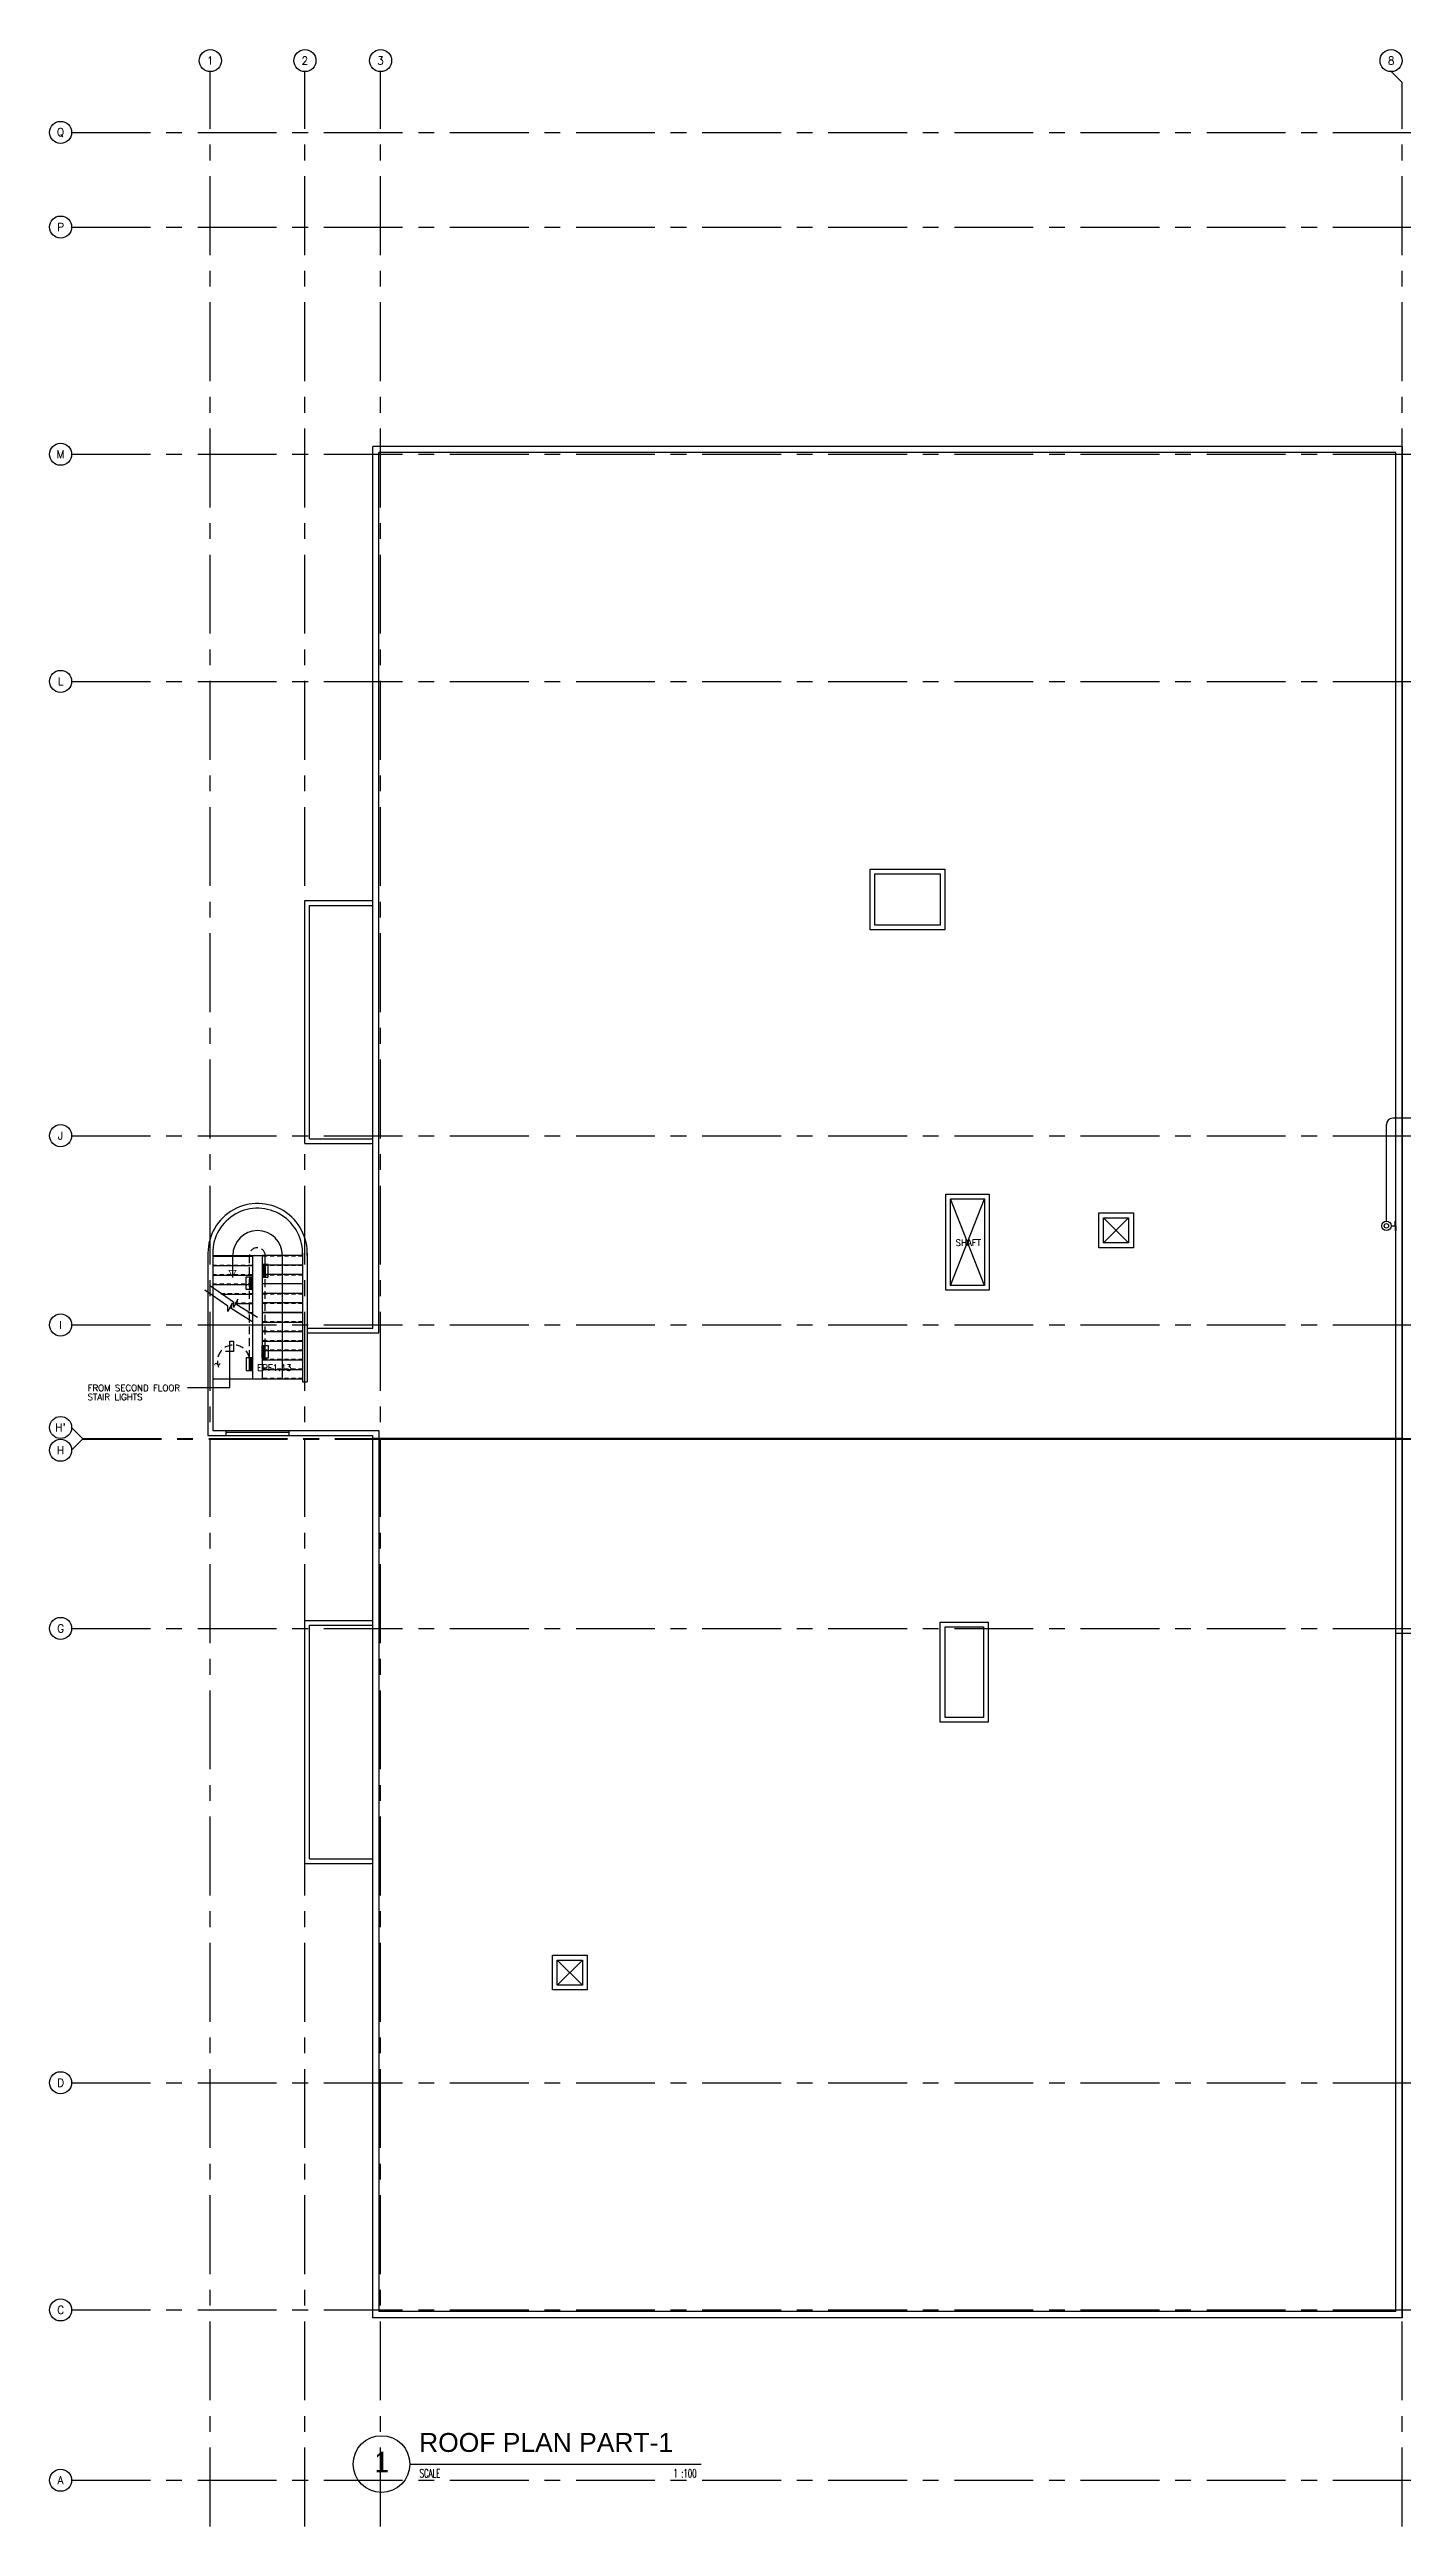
# Model space of a CAD drawing. Extents: x 88808.2 to 88901.9, y 39921.6 to 40000.1.
# Drawn here: x 88808.2 to 88851.1, y 39921.6 to 40000.1 of the extents above; entities that cross this region are included whole.
import ezdxf
from ezdxf.enums import TextEntityAlignment as Align

# ---------------------------------------------------------------- set-up
doc = ezdxf.new("R2010")
doc.units = 0
doc.header["$MEASUREMENT"] = 0
for name, pattern in [('CENTERX2', [4, 2.5, -0.5, 0.5, -0.5]), ('HIDDEN', [0.375, 0.25, -0.125]), ('HIDDEN2', [0.1875, 0.125, -0.0625])]:
    doc.linetypes.add(name, pattern=pattern)
doc.layers.get('0').update_dxf_attribs({"color": 9, "linetype": 'CONTINUOUS'})
for name, color, linetype in [('AX', 9, 'CONTINUOUS'), ('AX-CR', 7, 'CONTINUOUS'), ('AX-TXT', 6, 'CONTINUOUS'), ('AXES', 11, 'CENTERX2'), ('CER', 2, 'CONTINUOUS'), ('CTXT', 6, 'CONTINUOUS'), ('DOOR', 9, 'CONTINUOUS'), ('E-CLINE', 4, 'CONTINUOUS'), ('E-HLINE', 4, 'HIDDEN'), ('E-LEGEND', 4, 'CONTINUOUS'), ('E-LITE', 4, 'CONTINUOUS'), ('E-SWITCHS', 4, 'CONTINUOUS'), ('E-TEXT', 2, 'CONTINUOUS'), ('E-TXT', 2, 'CONTINUOUS'), ('EJ', 9, 'CONTINUOUS'), ('PROJ-L', 9, 'CONTINUOUS'), ('ROOF', 9, 'CONTINUOUS'), ('SHAFT', 9, 'CONTINUOUS'), ('SHAFTS', 9, 'CONTINUOUS'), ('STR', 9, 'CONTINUOUS'), ('WALL', 9, 'CONTINUOUS'), ('WIN', 9, 'CONTINUOUS')]:
    doc.layers.add(name, color=color, linetype=linetype)
doc.styles.add('ROMANS', font='ROMANS.shx')
doc.styles.add('TTXT', font='ARIAL.TTF', dxfattribs={"width": 0.6})

# ---------------------------------------------------------------- blocks, each defined once
blk = doc.blocks.new('AXL')
at = {"layer": 'AX-CR'}
blk.add_circle((-350, 0), 350, dxfattribs=at)
at = {"layer": 'AX-TXT', "style": 'ROMANS'}
blk.add_attdef('AX', text='', height=250, dxfattribs=at).set_placement((-350, 0), align=Align.MIDDLE)
blk = doc.blocks.new('AXU')
at = {"layer": 'AX-CR'}
blk.add_circle((0, 350), 350, dxfattribs=at)
at = {"layer": 'AX-TXT', "style": 'ROMANS'}
blk.add_attdef('AX', text='', height=250, dxfattribs=at).set_placement((0, 350), align=Align.MIDDLE)

msp = doc.modelspace()

# ---------------------------------------------------------------- hatches: boundary and pattern name
at = {"layer": 'E-SWITCHS'}
h = msp.add_hatch(dxfattribs=at)
h.set_pattern_fill('ANSI31', color=4, scale=0.1, angle=-270, style=0)
h.set_pattern_definition([(315, (88759.647389, 40004.744271), (0.0088388348, 0.0088388348), [])])
h.paths.add_polyline_path([(88814.97, 39961.216), (88815.07, 39961.216), (88815.07, 39961.616), (88814.97, 39961.616)])
h = msp.add_hatch(dxfattribs=at)
h.set_pattern_fill('ANSI31', color=4, scale=0.1, angle=-270, style=0)
h.set_pattern_definition([(225, (88869.9931, 40004.3506), (-0.0088388348, 0.0088388348), [])])
h.paths.add_polyline_path([(88814.67, 39961.222), (88814.57, 39961.222), (88814.57, 39960.822), (88814.67, 39960.822)])
h = msp.add_hatch(dxfattribs=at)
h.set_pattern_fill('ANSI31', color=4, scale=0.1, angle=-270, style=0)
h.set_pattern_definition([(45, (88759.647389, 39915.519457), (0.0088388348, -0.0088388348), [])])
h.paths.add_polyline_path([(88814.97, 39958.648), (88815.07, 39958.648), (88815.07, 39959.048), (88814.97, 39959.048)])
h = msp.add_hatch(dxfattribs=at)
h.set_pattern_fill('ANSI31', color=4, scale=0.1, angle=-270, style=0)
h.set_pattern_definition([(135, (88869.9931, 39915.125786), (-0.0088388348, -0.0088388348), [])])
h.paths.add_polyline_path([(88814.67, 39958.654), (88814.57, 39958.654), (88814.57, 39958.254), (88814.67, 39958.254)])

# ---------------------------------------------------------------- linework, layer by layer
at = {"linetype": 'Continuous'}
for p, q in [((88814.67, 39961.9), (88814.97, 39961.9)), ((88814.97, 39957.98), (88813.405, 39957.98))]:
    msp.add_line(p, q, dxfattribs=at)
for p, q in [((88813.885, 39960.293), (88813.154, 39960.801)), ((88814.064, 39960.42), (88813.332, 39960.928)), ((88814.026, 39960.392), (88813.885, 39960.123)), ((88813.885, 39960.123), (88813.885, 39960.293)), ((88813.991, 39960.217), (88814.026, 39960.392)), ((88814.646, 39959.807), (88813.991, 39960.217)), ((88814.204, 39960.519), (88814.064, 39960.25)), ((88814.064, 39960.25), (88814.064, 39960.42)), ((88814.169, 39960.343), (88814.204, 39960.519)), ((88814.824, 39959.934), (88814.169, 39960.343))]:
    msp.add_line(p, q)
at = {"layer": 'AXES'}
for p, q in [((88813.33, 39921.615), (88813.33, 39999.428)), ((88816.33, 39921.615), (88816.33, 39999.428)), ((88818.73, 39921.615), (88818.73, 39999.428)), ((88851.13, 39999.078), (88850.78, 39999.428)), ((88851.13, 39921.615), (88851.13, 39999.078)), ((88808.93, 39997.5), (88876.97, 39997.5)), ((88808.93, 39994.5), (88876.97, 39994.5)), ((88808.93, 39987.3), (88876.97, 39987.3)), ((88808.93, 39980.1), (88876.97, 39980.1)), ((88808.93, 39965.7), (88876.97, 39965.7)), ((88808.93, 39959.7), (88876.97, 39959.7)), ((88809.28, 39956.1), (88808.93, 39956.45)), ((88809.28, 39956.08), (88808.93, 39955.73)), ((88809.28, 39956.1), (88876.97, 39956.1)), ((88809.28, 39956.08), (88876.97, 39956.08)), ((88808.93, 39950.08), (88876.97, 39950.08)), ((88808.93, 39935.68), (88876.97, 39935.68)), ((88808.93, 39928.48), (88876.97, 39928.48)), ((88808.93, 39923.08), (88876.97, 39923.08))]:
    msp.add_line(p, q, dxfattribs=at)
at = {"layer": 'CER', "color": 6}
msp.add_line((88819.659, 39923.593), (88828.897, 39923.593), dxfattribs=at)
msp.add_circle((88818.759, 39923.593), 0.9, dxfattribs=at)
at = {"layer": 'DOOR', "color": 0, "linetype": 'Continuous'}
msp.add_line((88850.93, 39949.93), (88860.97, 39949.93), dxfattribs=at)
at = {"layer": 'E-CLINE', "color": 4}
for p, q in [((88855.543, 39966.25), (88850.83, 39966.25)), ((88850.63, 39962.992), (88850.63, 39966.05))]:
    msp.add_line(p, q, dxfattribs=at)
msp.add_arc((88850.83, 39966.05), 0.2, 90, 180, dxfattribs=at)
at = {"layer": 'E-HLINE', "color": 4}
for p, q in [((88814.57, 39958.654), (88814.57, 39961.9)), ((88815.07, 39958.648), (88815.07, 39961.9))]:
    msp.add_line(p, q, dxfattribs=at)
for centre, radius, start, end in [((88814.82, 39961.9), 0.25, 0, 180), ((88814.068, 39958.552), 0.513, 11.48817, 201.67943)]:
    msp.add_arc(centre, radius, start, end, dxfattribs=at)
at = {"layer": 'E-LEGEND', "color": 4}
msp.add_line((88850.93, 39962.991), (88850.911, 39962.991), dxfattribs=at)
for radius in [0.15, 0.0701]:
    msp.add_circle((88850.63, 39962.842), radius, dxfattribs=at)
at = {"layer": 'E-LITE', "color": 4}
for p, q in [((88850.911, 39962.842), (88850.911, 39962.991)), ((88850.93, 39962.842), (88850.93, 39962.991)), ((88850.78, 39962.842), (88850.911, 39962.842)), ((88850.911, 39962.842), (88850.911, 39962.694)), ((88850.911, 39962.694), (88850.93, 39962.694)), ((88850.93, 39962.842), (88850.93, 39962.694))]:
    msp.add_line(p, q, dxfattribs=at)
at = {"layer": 'E-SWITCHS', "color": 4}
for p, q in [((88815.07, 39961.616), (88815.07, 39961.216)), ((88814.57, 39961.222), (88814.57, 39960.822)), ((88815.07, 39958.648), (88815.07, 39959.048)), ((88814.57, 39958.254), (88814.57, 39958.654))]:
    msp.add_line(p, q, dxfattribs=at)
for points in [[(88814.97, 39961.616), (88814.97, 39961.216), (88815.17, 39961.216), (88815.17, 39961.616)], [(88814.67, 39961.222), (88814.67, 39960.822), (88814.47, 39960.822), (88814.47, 39961.222)], [(88814.97, 39958.648), (88814.97, 39959.048), (88815.17, 39959.048), (88815.17, 39958.648)], [(88814.67, 39958.254), (88814.67, 39958.654), (88814.47, 39958.654), (88814.47, 39958.254)]]:
    msp.add_lwpolyline(points, close=True, dxfattribs=at)
at = {"layer": 'E-TEXT', "color": 11}
msp.add_line((88813.947, 39957.705), (88812.61, 39957.705), dxfattribs=at)
msp.add_lwpolyline([(88813.947, 39957.705), (88813.947, 39959.185), (88814.066, 39959.185), (88814.066, 39958.856), (88813.81, 39958.856)], dxfattribs=at)
at = {"layer": 'EJ'}
for p, q in [((88851.13, 39928.23), (88851.13, 39987.55)), ((88818.48, 39956.1), (88894.046, 39956.1)), ((88818.48, 39956.08), (88894.046, 39956.08))]:
    msp.add_line(p, q, dxfattribs=at)
at = {"layer": 'EJ', "color": 8}
msp.add_line((88851.13, 39977.5), (88851.13, 39959.45), dxfattribs=at)
at = {"layer": 'PROJ-L'}
for p, q in [((88816.33, 39965.451), (88816.33, 39973.15)), ((88816.33, 39973.15), (88818.48, 39973.15)), ((88816.48, 39965.601), (88816.48, 39973)), ((88816.48, 39973), (88818.48, 39973)), ((88816.33, 39965.451), (88818.48, 39965.451)), ((88816.48, 39965.601), (88818.48, 39965.601)), ((88816.33, 39942.631), (88816.33, 39950.33)), ((88816.33, 39950.33), (88818.48, 39950.33)), ((88816.48, 39942.781), (88816.48, 39950.18)), ((88816.48, 39950.18), (88818.48, 39950.18)), ((88816.33, 39942.631), (88818.48, 39942.631)), ((88816.48, 39942.781), (88818.48, 39942.781))]:
    msp.add_line(p, q, dxfattribs=at)
at = {"layer": 'ROOF', "color": 0, "linetype": 'Continuous'}
for p, q in [((88818.48, 39959.6), (88818.48, 39987.55)), ((88818.68, 39959.45), (88818.68, 39987.35)), ((88818.48, 39928.23), (88818.48, 39956.2)), ((88818.68, 39956.35), (88818.68, 39950.33)), ((88818.68, 39950.33), (88818.68, 39928.43)), ((88850.93, 39928.43), (88818.68, 39928.43)), ((88851.13, 39928.23), (88818.48, 39928.23))]:
    msp.add_line(p, q, dxfattribs=at)
at = {"layer": 'ROOF'}
for p, q in [((88851.13, 39987.55), (88818.48, 39987.55)), ((88850.93, 39987.35), (88818.68, 39987.35)), ((88850.93, 39928.43), (88850.93, 39987.35)), ((88851.13, 39987.55), (88851.13, 39928.23)), ((88814.67, 39961.9), (88814.67, 39957.98)), ((88814.97, 39961.9), (88814.97, 39957.98)), ((88814.558, 39960.1), (88814.67, 39960.1)), ((88814.558, 39960.1), (88814.67, 39960.1)), ((88814.59, 39960.08), (88814.67, 39960.08)), ((88814.59, 39960.08), (88814.67, 39960.08)), ((88816.405, 39959.6), (88818.48, 39959.6)), ((88816.405, 39959.45), (88818.68, 39959.45)), ((88815.83, 39956.35), (88818.68, 39956.35)), ((88816.405, 39956.2), (88818.48, 39956.2)), ((88851.13, 39956.1), (88818.48, 39956.1)), ((88851.13, 39956.08), (88818.48, 39956.08))]:
    msp.add_line(p, q, dxfattribs=at)
at = {"layer": 'SHAFTS', "color": 7}
for p, q in [((88834.255, 39972.225), (88834.255, 39974.15)), ((88834.255, 39974.15), (88836.63, 39974.15)), ((88836.63, 39974.15), (88836.63, 39972.743)), ((88836.63, 39972.743), (88836.63, 39972.225)), ((88836.63, 39972.225), (88834.255, 39972.225)), ((88836.481, 39947.11), (88836.481, 39950.28)), ((88836.481, 39950.28), (88838.005, 39950.28)), ((88836.631, 39947.26), (88836.631, 39950.13)), ((88836.631, 39950.13), (88837.855, 39950.13)), ((88837.855, 39950.13), (88837.855, 39947.26)), ((88838.005, 39950.28), (88838.005, 39947.11)), ((88837.855, 39947.26), (88836.631, 39947.26)), ((88838.005, 39947.11), (88836.481, 39947.11))]:
    msp.add_line(p, q, dxfattribs=at)
at = {"layer": 'SHAFTS', "linetype": 'Continuous'}
for p, q in [((88836.805, 39960.95), (88837.88, 39963.7)), ((88837.88, 39960.95), (88836.805, 39963.7))]:
    msp.add_line(p, q, dxfattribs=at)
at = {"layer": 'SHAFTS', "color": 97, "linetype": 'Continuous'}
for p, q in [((88836.805, 39960.95), (88837.88, 39963.7)), ((88837.88, 39960.95), (88836.805, 39963.7)), ((88841.655, 39963.1), (88842.455, 39962.3)), ((88842.455, 39963.1), (88841.655, 39962.3)), ((88825.13, 39939.57), (88824.33, 39938.77)), ((88824.33, 39939.57), (88825.13, 39938.77))]:
    msp.add_line(p, q, dxfattribs=at)
at = {"layer": 'SHAFTS', "color": 7}
for points in [[(88834.405, 39974), (88836.48, 39974), (88836.48, 39972.375), (88834.405, 39972.375)], [(88836.655, 39963.85), (88838.03, 39963.85), (88838.03, 39960.8), (88836.655, 39960.8)], [(88836.805, 39963.7), (88837.88, 39963.7), (88837.88, 39960.95), (88836.805, 39960.95)], [(88841.505, 39963.25), (88842.605, 39963.25), (88842.605, 39962.15), (88841.505, 39962.15)], [(88841.655, 39963.1), (88842.455, 39963.1), (88842.455, 39962.3), (88841.655, 39962.3)], [(88824.18, 39939.72), (88825.28, 39939.72), (88825.28, 39938.62), (88824.18, 39938.62)], [(88824.33, 39939.57), (88825.13, 39939.57), (88825.13, 39938.77), (88824.33, 39938.77)]]:
    msp.add_lwpolyline(points, close=True, dxfattribs=at)
at = {"layer": 'STR'}
for p, q in [((88813.405, 39961.9), (88814.68, 39961.9)), ((88813.405, 39961.88), (88814.68, 39961.88)), ((88813.405, 39961.58), (88814.68, 39961.58)), ((88814.043, 39961.207), (88814.043, 39961.902)), ((88816.255, 39961.9), (88814.98, 39961.9)), ((88816.255, 39961.6), (88814.98, 39961.6)), ((88815.618, 39957.98), (88815.618, 39961.902)), ((88813.405, 39961.28), (88814.68, 39961.28)), ((88813.405, 39960.98), (88814.68, 39960.98)), ((88813.69, 39960.68), (88814.68, 39960.68)), ((88816.255, 39961.3), (88814.98, 39961.3)), ((88816.255, 39961), (88814.98, 39961)), ((88816.255, 39960.7), (88814.98, 39960.7)), ((88814.122, 39960.38), (88814.68, 39960.38)), ((88814.554, 39960.08), (88814.68, 39960.08)), ((88816.255, 39960.4), (88814.98, 39960.4)), ((88816.255, 39960.1), (88814.98, 39960.1)), ((88816.255, 39960.08), (88814.98, 39960.08)), ((88816.255, 39959.78), (88814.98, 39959.78)), ((88816.255, 39959.48), (88814.98, 39959.48)), ((88816.255, 39959.18), (88814.98, 39959.18)), ((88816.255, 39958.88), (88814.98, 39958.88)), ((88816.255, 39958.58), (88814.98, 39958.58)), ((88816.255, 39958.28), (88814.98, 39958.28)), ((88816.255, 39957.98), (88814.98, 39957.98))]:
    msp.add_line(p, q, dxfattribs=at)
at = {"layer": 'STR', "linetype": 'HIDDEN2'}
for p, q in [((88813.405, 39961.9), (88814.68, 39961.9)), ((88813.405, 39961.88), (88814.68, 39961.88)), ((88813.405, 39961.6), (88814.68, 39961.6)), ((88816.255, 39961.88), (88814.98, 39961.88)), ((88816.255, 39961.58), (88814.98, 39961.58)), ((88813.405, 39961.3), (88814.68, 39961.3)), ((88813.405, 39961), (88814.68, 39961)), ((88813.405, 39960.98), (88814.68, 39960.98)), ((88813.661, 39960.7), (88814.68, 39960.7)), ((88816.255, 39961.28), (88814.98, 39961.28)), ((88816.255, 39960.68), (88814.98, 39960.68)), ((88814.093, 39960.4), (88814.68, 39960.4)), ((88814.525, 39960.1), (88814.68, 39960.1)), ((88816.255, 39960.38), (88814.98, 39960.38)), ((88816.255, 39959.8), (88814.98, 39959.8)), ((88816.255, 39959.5), (88814.98, 39959.5)), ((88816.255, 39959.2), (88814.98, 39959.2)), ((88816.255, 39958.9), (88814.98, 39958.9)), ((88816.255, 39958.6), (88814.98, 39958.6)), ((88816.255, 39958.3), (88814.98, 39958.3)), ((88816.255, 39958), (88814.98, 39958))]:
    msp.add_line(p, q, dxfattribs=at)
at = {"layer": 'STR', "const_width": 0.0215}
msp.add_lwpolyline([(88813.917, 39961.433), (88814.148, 39961.433), (88814.033, 39961.233)], close=True, dxfattribs=at)
at = {"layer": 'STR'}
msp.add_arc((88814.83, 39961.902), 0.787, 0, 180, dxfattribs=at)
at = {"layer": 'WALL'}
for p, q in [((88813.255, 39961.975), (88813.255, 39956.2)), ((88813.405, 39961.975), (88813.405, 39956.35)), ((88816.255, 39961.975), (88816.255, 39957.9)), ((88816.405, 39961.975), (88816.405, 39957.9)), ((88816.255, 39957.9), (88816.405, 39957.9)), ((88813.255, 39956.2), (88813.83, 39956.2)), ((88813.405, 39956.35), (88813.83, 39956.35)), ((88813.83, 39956.2), (88813.83, 39956.35)), ((88815.83, 39956.2), (88815.83, 39956.35)), ((88815.83, 39956.2), (88816.405, 39956.2))]:
    msp.add_line(p, q, dxfattribs=at)
for radius, start, end in [(1.575, 357.25838, 180), (1.425, 356.96954, 180.00002)]:
    msp.add_arc((88814.83, 39961.975), radius, start, end, dxfattribs=at)
at = {"layer": 'WIN'}
for p, q in [((88813.83, 39956.35), (88815.83, 39956.35)), ((88813.83, 39956.3), (88815.83, 39956.3)), ((88813.83, 39956.2), (88815.83, 39956.2))]:
    msp.add_line(p, q, dxfattribs=at)

# ---------------------------------------------------------------- block references
at = {"layer": 'AX', "xscale": 0.001, "yscale": 0.001, "zscale": 0.001}
for name, p, values in [('AXU', (88813.33, 39999.428), {'AX': '1'}), ('AXU', (88816.33, 39999.428), {'AX': '2'}), ('AXU', (88818.73, 39999.428), {'AX': '3'}), ('AXU', (88850.78, 39999.428), {'AX': '8'}), ('AXL', (88808.93, 39997.5), {'AX': 'Q'}), ('AXL', (88808.93, 39994.5), {'AX': 'P'}), ('AXL', (88808.93, 39987.3), {'AX': 'M'}), ('AXL', (88808.93, 39980.1), {'AX': 'L'}), ('AXL', (88808.93, 39965.7), {'AX': 'J'}), ('AXL', (88808.93, 39959.7), {'AX': 'I'}), ('AXL', (88808.93, 39956.45), {'AX': "H'"}), ('AXL', (88808.93, 39955.73), {'AX': 'H'}), ('AXL', (88808.93, 39950.08), {'AX': 'G'}), ('AXL', (88808.93, 39935.68), {'AX': 'D'}), ('AXL', (88808.93, 39928.48), {'AX': 'C'}), ('AXL', (88808.93, 39923.08), {'AX': 'A'})]:
    msp.add_blockref(name, p, dxfattribs=at).add_auto_attribs(values)

# ---------------------------------------------------------------- texts
at = {"layer": 'CTXT', "style": 'TTXT'}
msp.add_text('ROOF PLAN PART-1', height=0.6, dxfattribs=at).set_placement((88819.952, 39923.978))
at = {"layer": 'CTXT', "style": 'TTXT', "width": 0.9}
msp.add_text('1', height=0.65, dxfattribs=at).set_placement((88818.54, 39923.334))
at = {"layer": 'E-TEXT', "color": 4, "style": 'ROMANS'}
for s, p in [('~', (88813.45, 39958.372)), ('EPF1.13', (88814.811, 39958.244)), ('STAIR LIGHTS', (88809.439, 39957.316)), ('FROM SECOND FLOOR', (88809.439, 39957.605))]:
    msp.add_text(s, height=0.2, dxfattribs=at).set_placement(p)
at = {"layer": 'E-TXT', "style": 'ROMANS', "width": 0.6}
for s, p in [('SCALE ', (88819.969, 39923.163)), ('1 :100', (88828.016, 39923.163))]:
    msp.add_text(s, height=0.27, dxfattribs=at).set_placement(p)
at = {"layer": 'SHAFT', "style": 'ROMANS'}
msp.add_text('SHAFT', height=0.2, dxfattribs=at).set_placement((88837.37, 39962.307), align=Align.MIDDLE)

doc.saveas('drawing.dxf')
